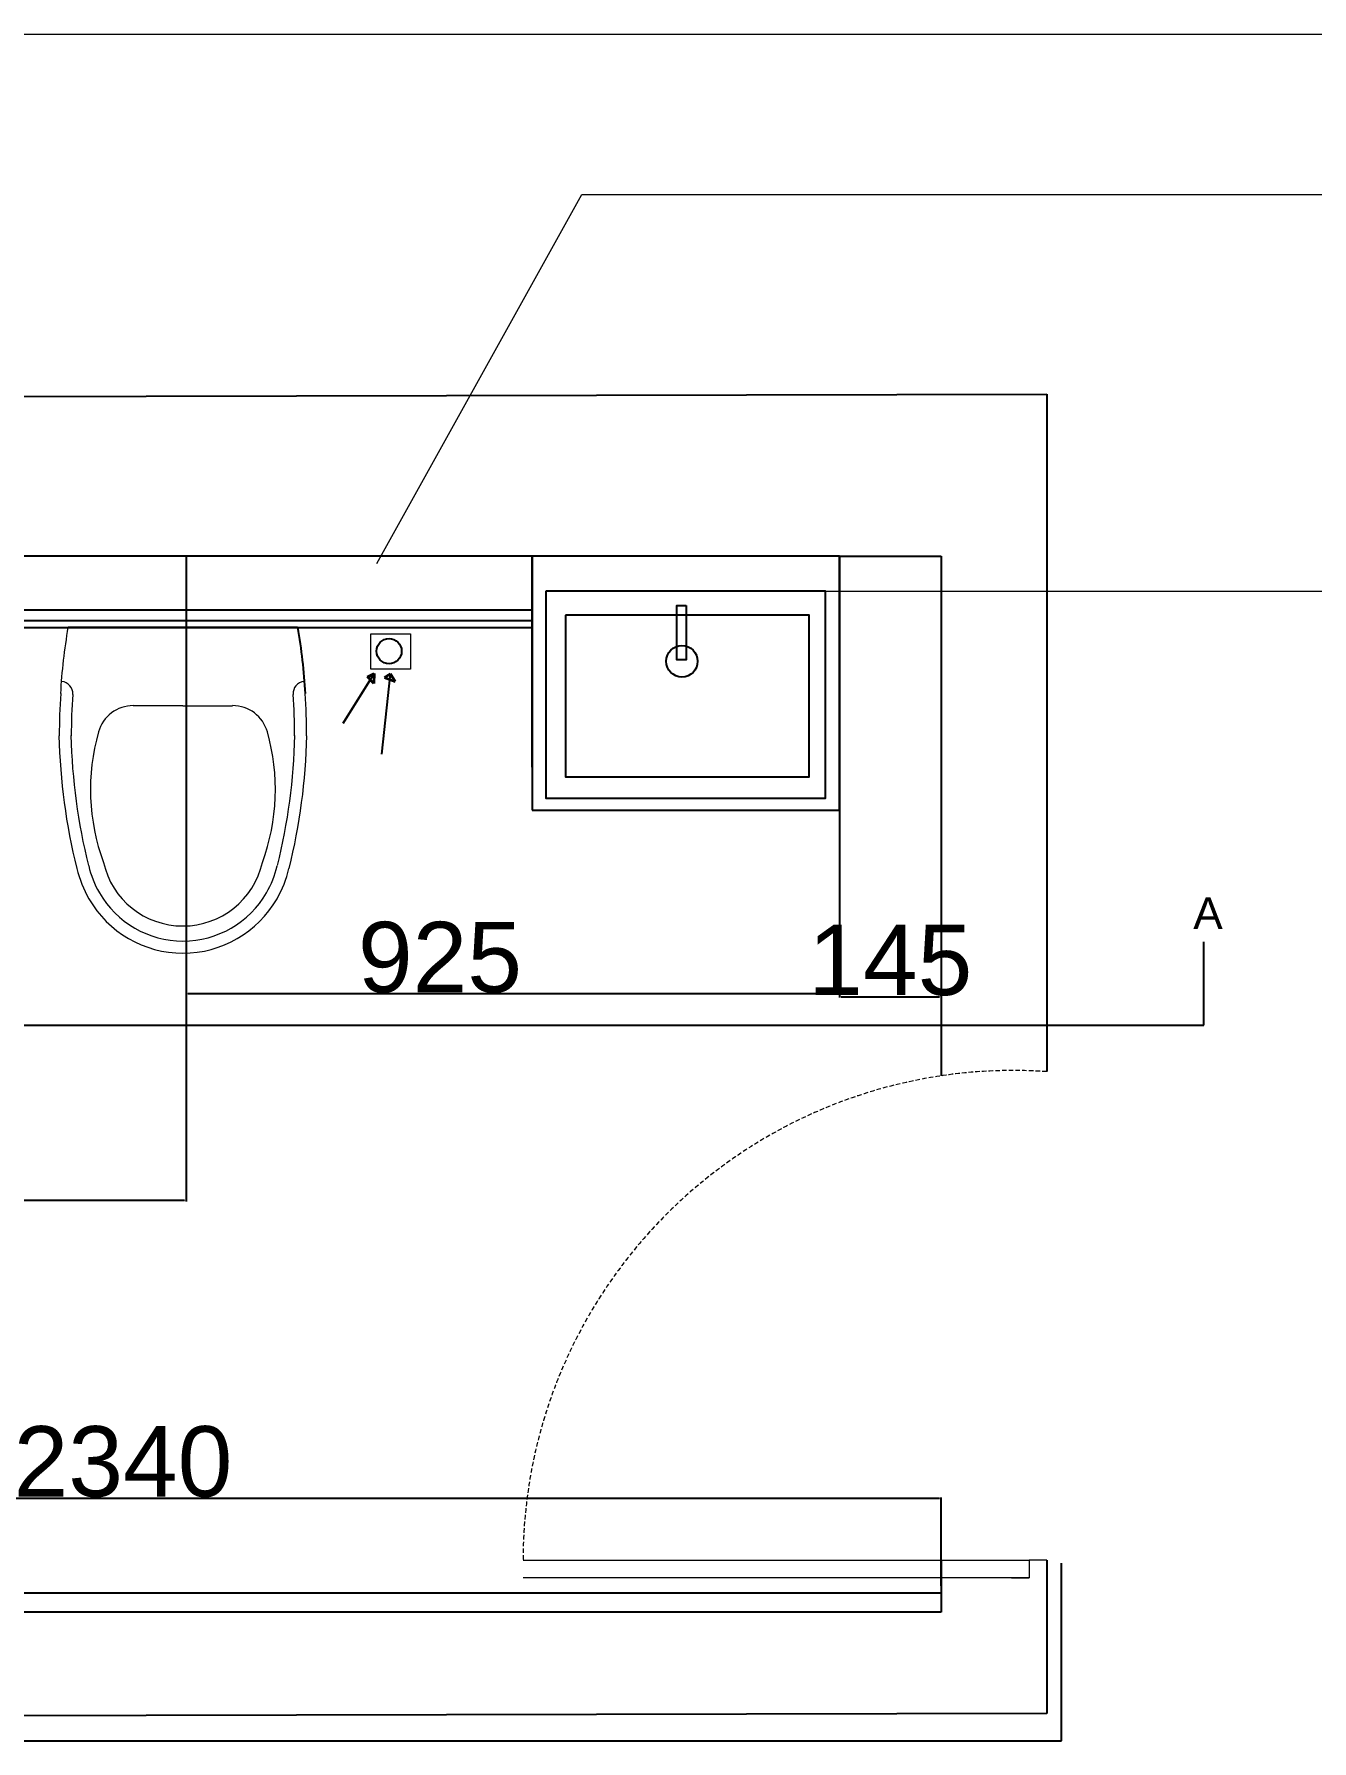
# Model space of a CAD drawing. Header units: millimetres. Extents: x -1932176 to 78768, y -1967 to 1266654.
# Drawn here: x -249994 to -248179, y 459127 to 461551 of the extents above; entities that cross this region are included whole.
import ezdxf

# ---------------------------------------------------------------- set-up
doc = ezdxf.new("R2010")
doc.units = ezdxf.units.MM
doc.linetypes.add('DASHED2', pattern=[9.525, 6.35, -3.175])
doc.layers.add('DOOR', color=7, linetype='Continuous', lineweight=20)
doc.layers.add('NAMES', color=252, linetype='Continuous', lineweight=15)
doc.styles.get("Standard").update_dxf_attribs({"font": 'arial.ttf'})
doc.dimstyles.new('ISO-25', dxfattribs={"dimtxt": 150, "dimasz": 2.5, "dimexe": 1.25, "dimexo": 0.625, "dimtad": 1, "dimtxsty": 'Standard', "dimcen": 2.5, "dimadec": 0, "dimazin": 0, "dimtfac": 1, "dimtmove": 0, "dimatfit": 3, "dimfxl": 1, "dimarcsym": 0})

# ---------------------------------------------------------------- blocks, each defined once
blk = doc.blocks.new('xibet4')
at = {"lineweight": 20}
for p, q in [((-203.6, -182.1), (203.6, -182.1)), ((0, -321.4), (-88.1, -321.4)), ((0, -321.4), (-85.7, -321.4)), ((0, -321.4), (88.1, -321.4)), ((0, -321.4), (85.7, -321.4))]:
    blk.add_line(p, q, dxfattribs=at)
at = {"lineweight": 20, "extrusion": (0, 0, -1)}
for centre, major_axis, start_param, end_param in [((858.1, -362.9), (761.5, 761.5), 3.985561, 4.095654), ((-858.1, -362.9), (761.5, 761.5), 0.616735, 0.726828), ((865, -349.5), (767.1, 767.1), 3.684098, 3.903495), ((865, -349.5), (752, 752), 3.684098, 3.903495), ((-865, -349.5), (752, -752), -0.761903, -0.542505), ((-865, -349.5), (767.1, 767.1), 0.808894, 1.028291)]:
    blk.add_ellipse(centre, major_axis=major_axis, ratio=1, start_param=start_param, end_param=end_param, dxfattribs=at)
at = {"lineweight": 20}
for centre, major_axis, start_param, end_param in [((851.8, -375), (757.6, 757.6), 2.286025, 2.356194), ((-217, -299.9), (15.2, 15.2), 5.430029, 6.988465), ((851.8, -375), (742.5, -742.5), 3.856821, 3.926991), ((217, -299.9), (15.2, 15.2), 0.865517, 2.423953), ((-851.8, -375), (742.5, 742.5), 5.497787, 5.567957), ((-851.8, -375), (757.6, 757.6), 5.497787, 5.567957), ((-88.1, -385.7), (45.5, 45.5), 0.785398, 2.078252), ((88.1, -385.7), (45.5, -45.5), 1.063341, 2.356194), ((208.7, -470.4), (263.7, 263.7), 2.078252, 2.710479), ((-208.7, -470.4), (263.7, 263.7), 5.143503, 5.77573), ((0, -567.9), (121.2, 121.2), 2.578855, 2.879793), ((0, -567.9), (102.3, -102.3), 4.149652, 5.497787), ((0, -567.9), (102.3, -102.3), 5.497787, 6.845923), ((0, -567.9), (121.2, 121.2), 4.974188, 5.275126), ((0, -567.9), (136.4, -136.4), 4.149652, 4.45059), ((0, -567.9), (136.4, -136.4), 0.261799, 0.562737), ((0, -567.9), (136.4, -136.4), 4.45059, 5.497787), ((0, -567.9), (121.2, 121.2), 2.879793, 3.926991), ((0, -567.9), (121.2, 121.2), 3.926991, 4.974188), ((0, -567.9), (136.4, -136.4), 5.497787, 6.544985)]:
    blk.add_ellipse(centre, major_axis=major_axis, ratio=1, start_param=start_param, end_param=end_param, dxfattribs=at)
blk = doc.blocks.new('*D580')
at = {"color": 0, "lineweight": -2, "ltscale": 30, "transparency": 16777216}
for p, q in [((-248850, 460809.2), (-248850, 460182.7)), ((-248705.5, 460809.2), (-248705.5, 460182.7)), ((-248847.5, 460183.9), (-248708, 460183.9))]:
    blk.add_line(p, q, dxfattribs=at)
at = {"color": 0, "ltscale": 30, "transparency": 16777216}
for points in [[(-248847.5, 460184.3), (-248847.5, 460183.5), (-248850, 460183.9)], [(-248708, 460184.3), (-248708, 460183.5), (-248705.5, 460183.9)]]:
    blk.add_solid(points, dxfattribs=at)
at = {"layer": 'Defpoints', "color": 0, "ltscale": 30, "transparency": 16777216}
for p in [(-248850, 460809.9), (-248705.5, 460809.9), (-248705.5, 460183.9)]:
    blk.add_point(p, dxfattribs=at)
at = {"color": 0, "ltscale": 30, "transparency": 16777216, "insert": (-248777.7, 460235.6), "char_height": 100, "attachment_point": 5}
blk.add_mtext('145', dxfattribs=at)
blk = doc.blocks.new('*D581')
at = {"color": 0, "lineweight": -2, "ltscale": 30, "transparency": 16777216}
for p, q in [((-249778, 460809.2), (-249778, 460186.7)), ((-248850, 460809.2), (-248850, 460186.7)), ((-248852.5, 460187.9), (-249775.5, 460187.9))]:
    blk.add_line(p, q, dxfattribs=at)
at = {"color": 0, "ltscale": 30, "transparency": 16777216}
for points in [[(-249775.5, 460188.3), (-249775.5, 460187.5), (-249778, 460187.9)], [(-248852.5, 460188.3), (-248852.5, 460187.5), (-248850, 460187.9)]]:
    blk.add_solid(points, dxfattribs=at)
at = {"layer": 'Defpoints', "color": 0, "ltscale": 30, "transparency": 16777216}
for p in [(-249778, 460809.9), (-248850, 460809.9), (-249778, 460187.9)]:
    blk.add_point(p, dxfattribs=at)
at = {"color": 0, "ltscale": 30, "transparency": 16777216, "insert": (-249417.4, 460239.6), "char_height": 100, "attachment_point": 5}
blk.add_mtext('925', dxfattribs=at)
blk = doc.blocks.new('*D582')
at = {"color": 0, "lineweight": -2, "ltscale": 30, "transparency": 16777216}
for p, q in [((-250660.5, 460809.2), (-250660.5, 459893.2)), ((-249778, 460809.2), (-249778, 459893.2)), ((-249780.5, 459894.5), (-250658, 459894.5))]:
    blk.add_line(p, q, dxfattribs=at)
at = {"color": 0, "ltscale": 30, "transparency": 16777216}
for points in [[(-250658, 459894.9), (-250658, 459894), (-250660.5, 459894.5)], [(-249780.5, 459894.9), (-249780.5, 459894), (-249778, 459894.5)]]:
    blk.add_solid(points, dxfattribs=at)
at = {"layer": 'Defpoints', "color": 0, "ltscale": 30, "transparency": 16777216}
for p in [(-250660.5, 460809.9), (-249778, 460809.9), (-250660.5, 459894.5)]:
    blk.add_point(p, dxfattribs=at)
at = {"color": 0, "ltscale": 30, "transparency": 16777216, "insert": (-250219.2, 459946.1), "char_height": 100, "attachment_point": 5}
blk.add_mtext('880', dxfattribs=at)
blk = doc.blocks.new('*D583')
at = {"color": 0, "lineweight": -2, "ltscale": 30, "transparency": 16777216}
for p, q in [((-251030, 459337.8), (-251030, 459472.7)), ((-251027.5, 459471.5), (-248708, 459471.5)), ((-248705.5, 459347.3), (-248705.5, 459472.7))]:
    blk.add_line(p, q, dxfattribs=at)
at = {"color": 0, "ltscale": 30, "transparency": 16777216}
for points in [[(-251027.5, 459471.9), (-251027.5, 459471.1), (-251030, 459471.5)], [(-248708, 459471.9), (-248708, 459471.1), (-248705.5, 459471.5)]]:
    blk.add_solid(points, dxfattribs=at)
at = {"layer": 'Defpoints', "color": 0, "ltscale": 30, "transparency": 16777216}
for p in [(-248705.5, 459471.5), (-248705.5, 459346.7), (-251030, 459337.1)]:
    blk.add_point(p, dxfattribs=at)
at = {"color": 0, "ltscale": 30, "transparency": 16777216, "insert": (-249867.7, 459523.2), "char_height": 100, "attachment_point": 5}
blk.add_mtext('2340', dxfattribs=at)

msp = doc.modelspace()

# ---------------------------------------------------------------- linework, layer by layer
at = {"ltscale": 30}
for p, q in [((-251300.00946, 461033.96299), (-248555.46035, 461039.85055)), ((-248555.46035, 461039.85055), (-248555.46035, 460077.52525)), ((-248850.00946, 460809.85055), (-248705.46035, 460809.85055)), ((-248705.46035, 460809.85055), (-248705.46035, 460071.56928)), ((-248705.46035, 460809.85055), (-248705.46035, 460071.56928)), ((-248332.22967, 460143.72501), (-248332.22967, 460261.8184)), ((-251726.44216, 460143.72501), (-248332.22967, 460143.72501)), ((-248705.46035, 459383.55291), (-248705.46035, 459309.85055)), ((-248555.46035, 459383.55291), (-248555.46035, 459165.79053)), ((-248705.46035, 459309.85055), (-251050.00946, 459309.85055)), ((-248555.46035, 459165.79053), (-251300.00946, 459159.85055))]:
    msp.add_line(p, q, dxfattribs=at)
for p, q in [((-248850.00946, 460809.85055), (-251050.00946, 460809.85055)), ((-249286.54148, 460509.85055), (-249286.54148, 460809.85055)), ((-251056.57999, 460733.4612), (-249286.54148, 460733.4612)), ((-251050.00946, 460708.4612), (-249286.54148, 460708.4612)), ((-250980.00946, 460718.4612), (-249286.54148, 460718.4612)), ((-249945.41285, 460708.78292), (-249619.69856, 460708.78292)), ((-249286.54148, 460509.85055), (-249286.54148, 460449.85055))]:
    msp.add_line(p, q)
at = {"linetype": 'Continuous', "lineweight": 25, "ltscale": 50}
for p, q in [((-249510.69796, 460642.90653), (-249554.96381, 460572.71753)), ((-249554.96381, 460572.71753), (-249510.69796, 460642.90653)), ((-249500.02061, 460528.42337), (-249487.87595, 460642.41701))]:
    msp.add_line(p, q, dxfattribs=at)
at = {"linetype": 'Continuous', "lineweight": 35, "ltscale": 50}
for p, q in [((-249520.43281, 460638.56087), (-249510.69796, 460642.90653)), ((-249511.14741, 460629.09824), (-249520.43281, 460638.56087)), ((-249510.69796, 460642.90653), (-249511.14741, 460629.09824)), ((-249487.87595, 460642.41701), (-249496.31027, 460637.63397)), ((-249496.31027, 460637.63397), (-249481.00991, 460631.90559)), ((-249481.00991, 460631.90559), (-249487.87595, 460642.41701))]:
    msp.add_line(p, q, dxfattribs=at)
at = {"color": 252, "ltscale": 30}
for p, q in [((-248534.60391, 459126.86411), (-248534.60391, 459379.16059)), ((-248534.60391, 459379.16059), (-248534.60391, 459379.16059)), ((-251030.00946, 459337.14958), (-248705.46035, 459337.14958)), ((-251341.87778, 459126.86411), (-248534.60391, 459126.86411))]:
    msp.add_line(p, q, dxfattribs=at)
for points in [[(-249286.54148, 460449.05754), (-248850.00946, 460449.03436), (-248850.00946, 460809.85055), (-249286.54148, 460809.85055)], [(-249267.22009, 460759.85055), (-249267.22009, 460465.83134), (-248869.7474, 460465.83134), (-248869.7474, 460759.85055)], [(-249239.29853, 460725.86652), (-249239.29853, 460496.5282), (-248892.91462, 460496.5282), (-248892.91462, 460725.86652)], [(-249067.7038, 460739.70839), (-249067.7038, 460662.64258), (-249081.04273, 460662.64258), (-249081.04273, 460739.70839)]]:
    msp.add_lwpolyline(points, close=True)
at = {"linetype": 'Continuous', "lineweight": 15, "ltscale": 50}
msp.add_lwpolyline([(-249515.46242, 460699.47778), (-249459.42209, 460699.47778), (-249459.42209, 460649.35734), (-249515.46242, 460649.35734)], close=True, dxfattribs=at)
for centre, radius in [((-249489.67316, 460674.79674), 17.81285), ((-249073.67433, 460660.39935), 22.28241)]:
    msp.add_circle(centre, radius)
at = {"extrusion": (0, 0, -1)}
msp.add_ellipse((-250469.00135, 460564.16244), major_axis=(609.19222, 609.19222), ratio=1, start_param=0.6167345065, end_param=0.7268279821, dxfattribs=at)
at = {"layer": 'DOOR'}
for p, q in [((-249299.46035, 459383.55291), (-248580.46035, 459383.55291)), ((-248555.46035, 459383.55291), (-248580.46035, 459383.55291)), ((-248580.46035, 459383.55291), (-248580.46035, 459358.55291)), ((-248580.46035, 459358.55291), (-249299.46035, 459358.55291)), ((-248605.46035, 459358.55291), (-248580.46035, 459358.55291))]:
    msp.add_line(p, q, dxfattribs=at)
at = {"layer": 'DOOR', "linetype": 'DASHED2'}
msp.add_arc((-248602.98863, 459382.67657), 696.47227, 86.08701171, 179.92790735, dxfattribs=at)
at = {"layer": 'NAMES'}
for p, q in [((-250115.63182, 461551.34969), (-247127.08599, 461551.34969)), ((-249507.18019, 460799.47778), (-249215.74438, 461323.61717)), ((-249215.74438, 461323.61717), (-247118.31922, 461323.61717)), ((-248869.7474, 460759.85055), (-247127.08599, 460759.85055))]:
    msp.add_line(p, q, dxfattribs=at)

# ---------------------------------------------------------------- block references
at = {"xscale": 0.8, "yscale": 0.8, "zscale": 0.8}
msp.add_blockref('xibet4', (-249782.5557, 460854.49721), dxfattribs=at)

# ---------------------------------------------------------------- texts
at = {"color": 244, "ltscale": 30, "true_color": 0x991b1e}
msp.add_text('A', height=45.03723, dxfattribs=at).set_placement((-248347.37795, 460280.02425))

# ---------------------------------------------------------------- dimensions: what is measured, and where the dimension line sits
at = {"color": 252, "ltscale": 30}
dim = msp.add_linear_dim(base=(-250660.45184, 459894.452), p1=(-249777.99103, 460809.85055), p2=(-250660.45184, 460809.85055), text='880', dimstyle='ISO-25', override={"dimtxt": 100}, dxfattribs=at)
dim.commit()
dim.dimension.update_dxf_attribs({"geometry": '*D582', "text_midpoint": (-250219.22144, 459946.13429)})
for base, p1, p2, text, picture, middle in [((-249777.99103, 460187.90882), (-248850.00946, 460809.85055), (-249777.99103, 460809.85055), '925', '*D581', (-249417.38415, 460187.90882)), ((-248705.46035, 460183.92127), (-248850.00946, 460809.85055), (-248705.46035, 460809.85055), '145', '*D580', (-248777.7349, 460183.92127)), ((-248705.46035, 459471.48853), (-251030.00946, 459337.14958), (-248705.46035, 459346.70173), '2340', '*D583', (-249867.7349, 459471.48853))]:
    dim = msp.add_linear_dim(base=base, p1=p1, p2=p2, text=text, dimstyle='ISO-25', override={"dimtxt": 100}, dxfattribs=at)
    dim.commit()
    dim.dimension.update_dxf_attribs({"geometry": picture, "text_midpoint": middle, "dimtype": 160})

doc.saveas('drawing.dxf')
